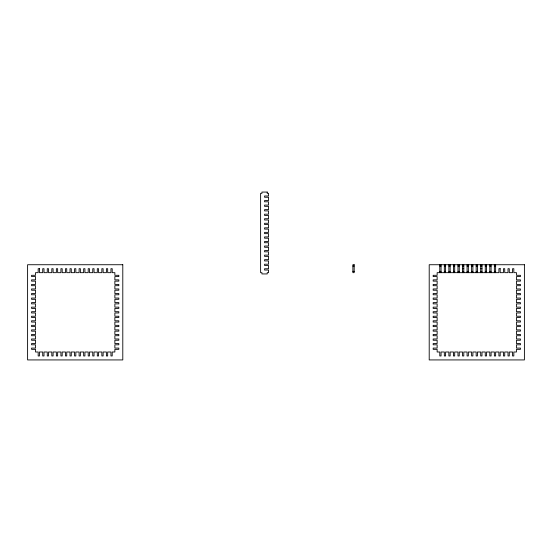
<?xml version="1.0" encoding="UTF-8"?>
<svg xmlns="http://www.w3.org/2000/svg" width="552" height="552" viewBox="0 0 552 552"><rect width="100%" height="100%" fill="white"/><g stroke="black" fill="none" stroke-linecap="round" stroke-linejoin="round"><path stroke-width="0.83" d="M352.894 266.057L354.163 266.057M439.785 266.057L441.055 266.057M444.332 266.057L445.602 266.057M448.879 266.057L450.149 266.057M453.427 266.057L454.696 266.057M457.974 266.057L459.243 266.057M462.528 266.057L463.797 266.057M467.075 266.057L468.344 266.057M471.622 266.057L472.891 266.057M476.169 266.057L477.439 266.057M480.716 266.057L481.986 266.057M485.263 266.057L486.533 266.057M489.81 266.057L491.08 266.057M494.364 266.057L495.634 266.057M462.528 268.7L463.797 268.7M480.716 268.7L481.986 268.7M352.894 271.349L354.163 271.349M439.785 271.349L441.055 271.349M444.332 271.349L445.602 271.349M448.879 271.349L450.149 271.349M453.427 271.349L454.696 271.349M457.974 271.349L459.243 271.349M462.528 271.349L463.797 271.349M467.075 271.349L468.344 271.349M471.622 271.349L472.891 271.349M476.169 271.349L477.439 271.349M480.716 271.349L481.986 271.349M485.263 271.349L486.533 271.349M489.81 271.349L491.08 271.349M494.364 271.349L495.634 271.349M495.634 264.732L495.634 272.667M494.364 264.732L494.364 272.667M491.08 264.732L491.08 272.667M489.81 264.732L489.81 272.667M486.533 264.732L486.533 272.667M485.263 264.732L485.263 272.667M481.986 264.732L481.986 272.667M480.716 264.732L480.716 272.667M477.439 264.732L477.439 272.667M476.169 264.732L476.169 272.667M472.891 264.732L472.891 272.667M471.622 264.732L471.622 272.667M468.344 264.732L468.344 272.667M467.075 264.732L467.075 272.667M463.797 264.732L463.797 272.667M462.528 264.732L462.528 272.667M459.243 264.732L459.243 272.667M457.974 264.732L457.974 272.667M454.696 264.732L454.696 272.667M453.427 264.732L453.427 272.667M450.149 264.732L450.149 272.667M448.879 264.732L448.879 272.667M445.602 264.732L445.602 272.667M444.332 264.732L444.332 272.667M441.055 264.732L441.055 272.667M439.785 264.732L439.785 272.667M267.223 192.068L261.931 192.068L261.931 193.338L260.613 193.338L260.613 272.667L261.931 272.667L261.931 273.937L267.223 273.937L267.223 272.667L268.541 272.667L268.541 270.025L264.574 270.025L264.574 268.755L268.541 268.755L268.541 265.477L264.574 265.477L264.574 264.208L268.541 264.208L268.541 260.93L264.574 260.93L264.574 259.661L268.541 259.661L268.541 256.376L264.574 256.376L264.574 255.114L268.541 255.114L268.541 251.829L264.574 251.829L264.574 250.56L268.541 250.56L268.541 247.282L264.574 247.282L264.574 246.013L268.541 246.013L268.541 242.735L264.574 242.735L264.574 241.465L268.541 241.465L268.541 238.188L264.574 238.188L264.574 236.918L268.541 236.918L268.541 233.641L264.574 233.641L264.574 232.371L268.541 232.371L268.541 229.094L264.574 229.094L264.574 227.824L268.541 227.824L268.541 224.54L264.574 224.54L264.574 223.277L268.541 223.277L268.541 219.993L264.574 219.993L264.574 218.723L268.541 218.723L268.541 215.446L264.574 215.446L264.574 214.176L268.541 214.176L268.541 210.898L264.574 210.898L264.574 209.629L268.541 209.629L268.541 206.351L264.574 206.351L264.574 205.082L268.541 205.082L268.541 201.804L264.574 201.804L264.574 200.535L268.541 200.535L268.541 197.257L264.574 197.257L264.574 195.988L268.541 195.988L268.541 193.338L267.223 193.338L267.223 192.068M122.792 264.732L27.6 264.732L27.6 359.932L122.792 359.932L122.792 264.732M354.163 264.732L352.894 264.732L352.894 272.667L354.163 272.667L354.163 264.732M524.4 264.732L429.208 264.732L429.208 359.932L524.4 359.932L524.4 264.732M39.447 268.7L38.178 268.7L38.178 272.667L35.535 272.667L35.535 275.31L31.567 275.31L31.567 276.58L35.535 276.58L35.535 279.864L31.567 279.864L31.567 281.127L35.535 281.127L35.535 284.411L31.567 284.411L31.567 285.681L35.535 285.681L35.535 288.958L31.567 288.958L31.567 290.228L35.535 290.228L35.535 293.505L31.567 293.505L31.567 294.775L35.535 294.775L35.535 298.052L31.567 298.052L31.567 299.322L35.535 299.322L35.535 302.599L31.567 302.599L31.567 303.869L35.535 303.869L35.535 307.147L31.567 307.147L31.567 308.416L35.535 308.416L35.535 311.701L31.567 311.701L31.567 312.963L35.535 312.963L35.535 316.248L31.567 316.248L31.567 317.517L35.535 317.517L35.535 320.795L31.567 320.795L31.567 322.064L35.535 322.064L35.535 325.342L31.567 325.342L31.567 326.611L35.535 326.611L35.535 329.889L31.567 329.889L31.567 331.159L35.535 331.159L35.535 334.436L31.567 334.436L31.567 335.706L35.535 335.706L35.535 338.983L31.567 338.983L31.567 340.253L35.535 340.253L35.535 343.537L31.567 343.537L31.567 344.8L35.535 344.8L35.535 348.084L31.567 348.084L31.567 349.354L35.535 349.354L35.535 351.997L38.178 351.997L38.178 355.964L39.447 355.964L39.447 351.997L42.725 351.997L42.725 355.964L43.994 355.964L43.994 351.997L47.272 351.997L47.272 355.964L48.541 355.964L48.541 351.997L51.819 351.997L51.819 355.964L53.089 355.964L53.089 351.997L56.366 351.997L56.366 355.964L57.636 355.964L57.636 351.997L60.92 351.997L60.92 355.964L62.19 355.964L62.19 351.997L65.467 351.997L65.467 355.964L66.737 355.964L66.737 351.997L70.014 351.997L70.014 355.964L71.284 355.964L71.284 351.997L74.561 351.997L74.561 355.964L75.831 355.964L75.831 351.997L79.108 351.997L79.108 355.964L80.378 355.964L80.378 351.997L83.656 351.997L83.656 355.964L84.925 355.964L84.925 351.997L88.203 351.997L88.203 355.964L89.472 355.964L89.472 351.997L92.757 351.997L92.757 355.964L94.026 355.964L94.026 351.997L97.304 351.997L97.304 355.964L98.573 355.964L98.573 351.997L101.851 351.997L101.851 355.964L103.12 355.964L103.12 351.997L106.398 351.997L106.398 355.964L107.668 355.964L107.668 351.997L110.945 351.997L110.945 355.964L112.215 355.964L112.215 351.997L114.857 351.997L114.857 349.354L118.825 349.354L118.825 348.084L114.857 348.084L114.857 344.8L118.825 344.8L118.825 343.537L114.857 343.537L114.857 340.253L118.825 340.253L118.825 338.983L114.857 338.983L114.857 335.706L118.825 335.706L118.825 334.436L114.857 334.436L114.857 331.159L118.825 331.159L118.825 329.889L114.857 329.889L114.857 326.611L118.825 326.611L118.825 325.342L114.857 325.342L114.857 322.064L118.825 322.064L118.825 320.795L114.857 320.795L114.857 317.517L118.825 317.517L118.825 316.248L114.857 316.248L114.857 312.963L118.825 312.963L118.825 311.701L114.857 311.701L114.857 308.416L118.825 308.416L118.825 307.147L114.857 307.147L114.857 303.869L118.825 303.869L118.825 302.599L114.857 302.599L114.857 299.322L118.825 299.322L118.825 298.052L114.857 298.052L114.857 294.775L118.825 294.775L118.825 293.505L114.857 293.505L114.857 290.228L118.825 290.228L118.825 288.958L114.857 288.958L114.857 285.681L118.825 285.681L118.825 284.411L114.857 284.411L114.857 281.127L118.825 281.127L118.825 279.864L114.857 279.864L114.857 276.58L118.825 276.58L118.825 275.31L114.857 275.31L114.857 272.667L112.215 272.667L112.215 268.7L110.945 268.7L110.945 272.667L107.668 272.667L107.668 268.7L106.398 268.7L106.398 272.667L103.12 272.667L103.12 268.7L101.851 268.7L101.851 272.667L98.573 272.667L98.573 268.7L97.304 268.7L97.304 272.667L94.026 272.667L94.026 268.7L92.757 268.7L92.757 272.667L89.472 272.667L89.472 268.7L88.203 268.7L88.203 272.667L84.925 272.667L84.925 268.7L83.656 268.7L83.656 272.667L80.378 272.667L80.378 268.7L79.108 268.7L79.108 272.667L75.831 272.667L75.831 268.7L74.561 268.7L74.561 272.667L71.284 272.667L71.284 268.7L70.014 268.7L70.014 272.667L66.737 272.667L66.737 268.7L65.467 268.7L65.467 272.667L62.19 272.667L62.19 268.7L60.92 268.7L60.92 272.667L57.636 272.667L57.636 268.7L56.366 268.7L56.366 272.667L53.089 272.667L53.089 268.7L51.819 268.7L51.819 272.667L48.541 272.667L48.541 268.7L47.272 268.7L47.272 272.667L43.994 272.667L43.994 268.7L42.725 268.7L42.725 272.667L39.447 272.667L39.447 268.7M500.181 268.7L498.911 268.7L498.911 272.667L437.143 272.667L437.143 275.31L433.175 275.31L433.175 276.58L437.143 276.58L437.143 279.864L433.175 279.864L433.175 281.127L437.143 281.127L437.143 284.411L433.175 284.411L433.175 285.681L437.143 285.681L437.143 288.958L433.175 288.958L433.175 290.228L437.143 290.228L437.143 293.505L433.175 293.505L433.175 294.775L437.143 294.775L437.143 298.052L433.175 298.052L433.175 299.322L437.143 299.322L437.143 302.599L433.175 302.599L433.175 303.869L437.143 303.869L437.143 307.147L433.175 307.147L433.175 308.416L437.143 308.416L437.143 311.701L433.175 311.701L433.175 312.963L437.143 312.963L437.143 316.248L433.175 316.248L433.175 317.517L437.143 317.517L437.143 320.795L433.175 320.795L433.175 322.064L437.143 322.064L437.143 325.342L433.175 325.342L433.175 326.611L437.143 326.611L437.143 329.889L433.175 329.889L433.175 331.159L437.143 331.159L437.143 334.436L433.175 334.436L433.175 335.706L437.143 335.706L437.143 338.983L433.175 338.983L433.175 340.253L437.143 340.253L437.143 343.537L433.175 343.537L433.175 344.8L437.143 344.8L437.143 348.084L433.175 348.084L433.175 349.354L437.143 349.354L437.143 351.997L439.785 351.997L439.785 355.964L441.055 355.964L441.055 351.997L444.332 351.997L444.332 355.964L445.602 355.964L445.602 351.997L448.879 351.997L448.879 355.964L450.149 355.964L450.149 351.997L453.427 351.997L453.427 355.964L454.696 355.964L454.696 351.997L457.974 351.997L457.974 355.964L459.243 355.964L459.243 351.997L462.528 351.997L462.528 355.964L463.797 355.964L463.797 351.997L467.075 351.997L467.075 355.964L468.344 355.964L468.344 351.997L471.622 351.997L471.622 355.964L472.891 355.964L472.891 351.997L476.169 351.997L476.169 355.964L477.439 355.964L477.439 351.997L480.716 351.997L480.716 355.964L481.986 355.964L481.986 351.997L485.263 351.997L485.263 355.964L486.533 355.964L486.533 351.997L489.81 351.997L489.81 355.964L491.08 355.964L491.08 351.997L494.364 351.997L494.364 355.964L495.634 355.964L495.634 351.997L498.911 351.997L498.911 355.964L500.181 355.964L500.181 351.997L503.458 351.997L503.458 355.964L504.728 355.964L504.728 351.997L508.006 351.997L508.006 355.964L509.275 355.964L509.275 351.997L512.553 351.997L512.553 355.964L513.822 355.964L513.822 351.997L516.465 351.997L516.465 349.354L520.433 349.354L520.433 348.084L516.465 348.084L516.465 344.8L520.433 344.8L520.433 343.537L516.465 343.537L516.465 340.253L520.433 340.253L520.433 338.983L516.465 338.983L516.465 335.706L520.433 335.706L520.433 334.436L516.465 334.436L516.465 331.159L520.433 331.159L520.433 329.889L516.465 329.889L516.465 326.611L520.433 326.611L520.433 325.342L516.465 325.342L516.465 322.064L520.433 322.064L520.433 320.795L516.465 320.795L516.465 317.517L520.433 317.517L520.433 316.248L516.465 316.248L516.465 312.963L520.433 312.963L520.433 311.701L516.465 311.701L516.465 308.416L520.433 308.416L520.433 307.147L516.465 307.147L516.465 303.869L520.433 303.869L520.433 302.599L516.465 302.599L516.465 299.322L520.433 299.322L520.433 298.052L516.465 298.052L516.465 294.775L520.433 294.775L520.433 293.505L516.465 293.505L516.465 290.228L520.433 290.228L520.433 288.958L516.465 288.958L516.465 285.681L520.433 285.681L520.433 284.411L516.465 284.411L516.465 281.127L520.433 281.127L520.433 279.864L516.465 279.864L516.465 276.58L520.433 276.58L520.433 275.31L516.465 275.31L516.465 272.667L513.822 272.667L513.822 268.7L512.553 268.7L512.553 272.667L509.275 272.667L509.275 268.7L508.006 268.7L508.006 272.667L504.728 272.667L504.728 268.7L503.458 268.7L503.458 272.667L500.181 272.667L500.181 268.7"/></g></svg>
